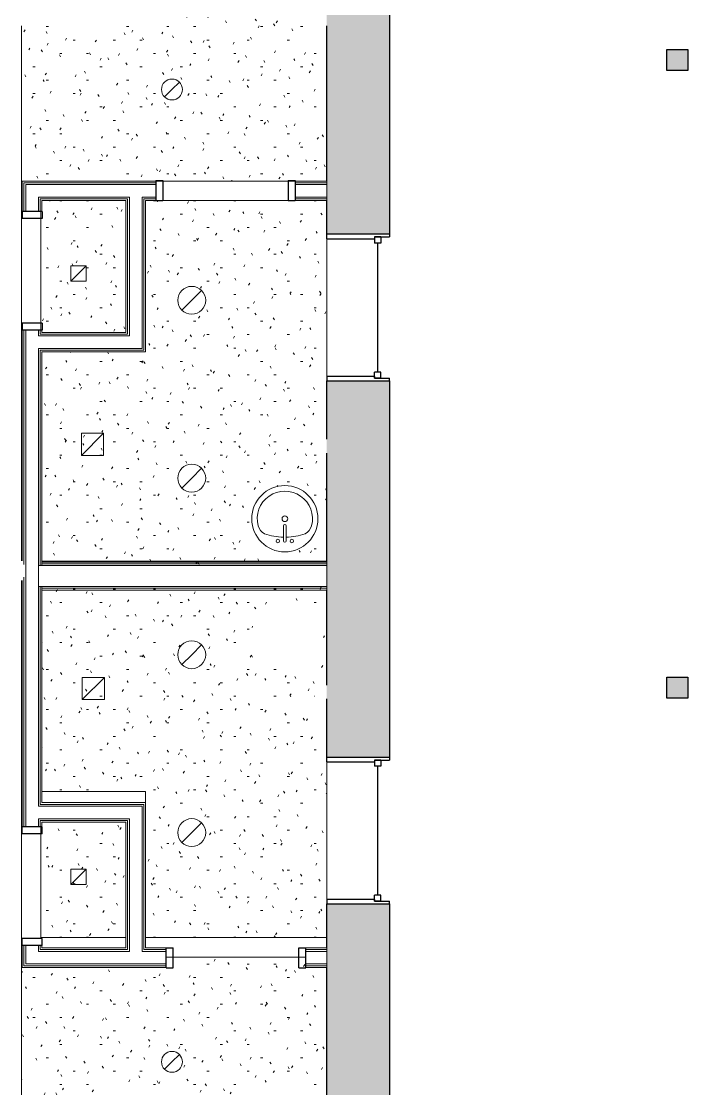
# Model space of a CAD drawing. Header units: inches. Extents: x -1041 to 1507, y -3558 to 870.
# Drawn here: x -859.6 to -668.5, y -481.2 to -175.1 of the extents above; entities that cross this region are included whole.
import ezdxf

# ---------------------------------------------------------------- set-up
doc = ezdxf.new("R2010")
doc.units = ezdxf.units.IN
doc.header["$MEASUREMENT"] = 0
for name, color, linetype, lineweight in [('A-CLNG', 13, 'Continuous', 18), ('A-CLNG-PATT', 13, 'Continuous', 18), ('A-COLS', 52, 'Continuous', 18), ('A-DOOR', 31, 'Continuous', 18), ('A-DOOR-FRAM', 31, 'Continuous', 30), ('A-GLAZ', 151, 'Continuous', 18), ('A-WALL', 113, 'Continuous', 18), ('A-WALL-PATT', 111, 'Continuous', 18), ('E-LITE-EQPM', 33, 'Continuous', 9), ('I-WALL', 2, 'Continuous', 18), ('P-SANR-FIXT', 6, 'Continuous', 9)]:
    doc.layers.add(name, color=color, linetype=linetype, lineweight=lineweight)
pattern_1 = [(0, (0, 0), (15.36, 3.84), [0.634, -10.886, 0.634, -10.886, -61.44]), (0, (0, 0), (15.36, 3.84), [-23.04, 0.634, -22.406, 0.634, -10.886, -26.88]), (0, (0, 0), (15.36, 3.84), [-57.6, 0.634, -7.046, 0.634, -18.566]), (120, (5.76, 1.92), (-11.005538, 11.38215), [0.634, -10.886, 0.634, -10.886, -61.44]), (120, (5.76, 1.92), (-11.005538, 11.38215), [-23.04, 0.634, -22.406, 0.634, -10.886, -26.88]), (120, (5.76, 1.92), (-11.005538, 11.38215), [-57.6, 0.634, -7.046, 0.634, -18.566]), (240, (7.68, 9.6), (-4.354462, -15.22215), [0.634, -10.886, 0.634, -10.886, -61.44]), (240, (7.68, 9.6), (-4.354462, -15.22215), [-23.04, 0.634, -22.406, 0.634, -10.886, -26.88]), (240, (7.68, 9.6), (-4.354462, -15.22215), [-57.6, 0.634, -7.046, 0.634, -18.566])]

# ---------------------------------------------------------------- blocks, each defined once
blk = doc.blocks.new('Double Hung - balcony windows 3_ 6_-6827319-1st Floor RCP')
at = {"layer": 'A-GLAZ', "color": 8, "lineweight": 30}
for p, q in [((-21, 9), (-20.25, 9)), ((-20.25, 4.75), (-20.25, 9)), ((-20.25, 6.5), (-20.25, 4.75)), ((-20.25, 6.5), (-18.5, 6.5)), ((-18.5, 6.5), (-18.5, 4.75)), ((18.5, 6.5), (18.5, 4.75)), ((20.25, 6.5), (18.5, 6.5)), ((20.25, 4.75), (20.25, 9)), ((21, 9), (20.25, 9)), ((20.25, 6.5), (20.25, 4.75)), ((-20.25, 4.75), (-18.5, 4.75)), ((-20.25, 4.75), (-19.75, 4.75)), ((-19.75, -9), (-19.75, 4.75)), ((-18.5, 5.625), (18.5, 5.625)), ((20.25, 4.75), (18.5, 4.75)), ((19.75, 4.75), (20.25, 4.75)), ((19.75, 4.75), (19.75, -9)), ((-19.75, -9), (-21, -9)), ((19.75, -9), (21, -9))]:
    blk.add_line(p, q, dxfattribs=at)
blk = doc.blocks.new('Single Flush - D2 3_ X 8_-8252890-1st Floor RCP')
at = {"layer": 'A-DOOR-FRAM'}
for p, q in [((-20, -2.9375), (-20, 2.8125)), ((-20, 2.8125), (-18, 2.8125)), ((-18, -2.9375), (-18, 2.8125)), ((18.000004, -2.9375), (18.000004, 2.8125)), ((18.000004, 2.8125), (20.000004, 2.8125)), ((20.000004, -2.9375), (20.000004, 2.8125)), ((-20, -2.9375), (-18, -2.9375)), ((18.000004, -2.9375), (20.000004, -2.9375))]:
    blk.add_line(p, q, dxfattribs=at)
blk = doc.blocks.new('Single Flush - D2 3_ X 8_-8252885-1st Floor RCP')
at = {"layer": 'A-DOOR-FRAM'}
for p, q in [((-20, 2.9375), (-20, -2.8125)), ((-20, 2.9375), (-18, 2.9375)), ((-18, 2.9375), (-18, -2.8125)), ((18.000004, 2.9375), (18.000004, -2.8125)), ((18.000004, 2.9375), (20.000004, 2.9375)), ((20.000004, 2.9375), (20.000004, -2.8125)), ((-20, -2.8125), (-18, -2.8125)), ((18.000004, -2.8125), (20.000004, -2.8125))]:
    blk.add_line(p, q, dxfattribs=at)
blk = doc.blocks.new('Single Flush - D2 2_6_ X 8_-8253021-1st Floor RCP')
at = {"layer": 'A-DOOR-FRAM'}
for p, q in [((-17, 2.9375), (-17, -2.8125)), ((-17, 2.9375), (-15, 2.9375)), ((-15, 2.9375), (-15, -2.8125)), ((15.000004, 2.9375), (15.000004, -2.8125)), ((15.000004, 2.9375), (17.000004, 2.9375)), ((17.000004, 2.9375), (17.000004, -2.8125)), ((-17, -2.8125), (-15, -2.8125)), ((15.000004, -2.8125), (17.000004, -2.8125))]:
    blk.add_line(p, q, dxfattribs=at)
blk = doc.blocks.new('Single Flush - D2 2_6_ X 8_-8252949-1st Floor RCP')
at = {"layer": 'A-DOOR-FRAM'}
for p, q in [((-17, -2.9375), (-17, 2.8125)), ((-17, 2.8125), (-15, 2.8125)), ((-15, -2.9375), (-15, 2.8125)), ((15.000004, -2.9375), (15.000004, 2.8125)), ((15.000004, 2.8125), (17.000004, 2.8125)), ((17.000004, -2.9375), (17.000004, 2.8125)), ((-17, -2.9375), (-15, -2.9375)), ((15.000004, -2.9375), (17.000004, -2.9375))]:
    blk.add_line(p, q, dxfattribs=at)
blk = doc.blocks.new('Sink Vanity-Round - 19_ x 19_-6996918-1st Floor RCP')
at = {"layer": 'P-SANR-FIXT'}
for p, q in [((3.43, -9.73), (3.43, -5.36)), ((4.18, -9.73), (4.18, -5.36))]:
    blk.add_line(p, q, dxfattribs=at)
for centre, radius, start, end in [((3.81, -3.35), 9.5, 90, 270), ((3.81, -3.35), 9.5, 270, 90), ((3.81, -3.35), 7.93, 345.3071, 194.6929), ((3.81, -3.35), 0.812, 0, 180), ((0.05, -4.11), 4.12, 197.8096, 239.2073), ((3.81, -3.35), 0.812, 180, 0), ((3.81, -5.36), 0.375, 0, 180), ((7.56, -4.11), 4.12, 300.7927, 342.1904), ((3.81, 9.17), 17.81, 250.7914, 268.7933), ((3.81, 9.17), 17.81, 271.2067, 289.2086), ((1.81, -9.73), 0.5, 0, 180), ((1.81, -9.73), 0.5, 180, 0), ((3.81, -9.73), 0.375, 180, 0), ((5.81, -9.73), 0.5, 0, 180), ((5.81, -9.73), 0.5, 180, 0)]:
    blk.add_arc(centre, radius, start, end, dxfattribs=at)
blk = doc.blocks.new('L-Recessed Circular - Downlight - 6_-7122758-1st Floor RCP')
at = {"layer": 'E-LITE-EQPM'}
for q in [(-2.12, -2.12), (2.12, 2.12)]:
    blk.add_line((0, 0), q, dxfattribs=at)
for start, end in [(360, 180), (180, 360)]:
    blk.add_arc((0, 0), 3, start, end, dxfattribs=at)
blk = doc.blocks.new('L-Recessed Square Downlight - 4_-4552743-1st Floor RCP')
at = {"layer": 'E-LITE-EQPM'}
for p, q in [((-2.1875, -2.1875), (-2.1875, 2.1875)), ((-2.1875, 2.1875), (2.1875, 2.1875)), ((-2.1875, 2.1875), (2.1875, -2.1875)), ((2.1875, 2.1875), (2.1875, -2.1875)), ((2.1875, -2.1875), (-2.1875, -2.1875))]:
    blk.add_line(p, q, dxfattribs=at)
blk = doc.blocks.new('L-Recessed Circular - Downlight - 8_ -  BATHROOM-7346402-1st Floor RCP')
at = {"layer": 'E-LITE-EQPM'}
for q in [(-2.83, -2.83), (2.83, 2.83)]:
    blk.add_line((0, 0), q, dxfattribs=at)
for start, end in [(360, 180), (180, 360)]:
    blk.add_arc((0, 0), 4, start, end, dxfattribs=at)
blk = doc.blocks.new('L-Recessed Square Downlight - 6_-V6-1st Floor RCP')
at = {"layer": 'E-LITE-EQPM'}
for p, q in [((-3.1875, -3.1875), (-3.1875, 3.1875)), ((-3.1875, 3.1875), (3.1875, 3.1875)), ((-3.1875, 3.1875), (3.1875, -3.1875)), ((3.1875, 3.1875), (3.1875, -3.1875)), ((3.1875, -3.1875), (-3.1875, -3.1875))]:
    blk.add_line(p, q, dxfattribs=at)

msp = doc.modelspace()

# ---------------------------------------------------------------- hatches: boundary and pattern name
at = {"layer": 'A-CLNG-PATT'}
h = msp.add_hatch(dxfattribs=at)
h.set_pattern_fill('FP_3', color=256, style=0, pattern_type=2)
h.set_pattern_definition(pattern_1)
h.paths.add_polyline_path([(-858.38, -220.9), (-772.04, -220.9), (-772.04, -176.43), (-781.79, -176.43), (-781.79, -173.93), (-818.2, -173.93), (-818.2, -176.43), (-859.63, -176.43), (-859.63, -220.9), (-858.88, -220.9)], flags=0)
h.paths.add_polyline_path([(-816.42, -197.66), (-817.19, -197.56), (-817.92, -197.26), (-818.54, -196.78), (-819.02, -196.16), (-819.32, -195.44), (-819.42, -194.66), (-819.32, -193.89), (-819.02, -193.16), (-818.54, -192.54), (-817.92, -192.06), (-817.19, -191.76), (-816.42, -191.66), (-815.64, -191.76), (-814.92, -192.06), (-814.3, -192.54), (-813.82, -193.16), (-813.52, -193.89), (-813.42, -194.66), (-813.52, -195.44), (-813.82, -196.16), (-814.3, -196.78), (-814.92, -197.26), (-815.64, -197.56)], flags=0)
h = msp.add_hatch(dxfattribs=at)
h.set_pattern_fill('FP_3', color=256, style=0, pattern_type=2)
h.set_pattern_definition(pattern_1)
h.paths.add_polyline_path([(-853.75, -264.3), (-829.63, -264.3), (-829.63, -226.52), (-853.75, -226.52), (-853.75, -229.64), (-854, -229.64), (-854, -263.64), (-853.75, -263.64)], flags=0)
h = msp.add_hatch(dxfattribs=at)
h.set_pattern_fill('FP_3', color=256, style=0, pattern_type=2)
h.set_pattern_definition(pattern_1)
h.paths.add_polyline_path([(-774.54, -329.93), (-772.04, -329.93), (-772.04, -298.93), (-775.54, -298.93), (-775.54, -294.93), (-772.04, -294.93), (-772.04, -226.52), (-824, -226.52), (-824, -269.93), (-853.75, -269.93), (-853.75, -329.93), (-776.62, -329.93)], flags=0)
h.paths.add_polyline_path([(-784.04, -327.25), (-786.16, -327.02), (-788.17, -326.31), (-789.97, -325.18), (-791.47, -323.68), (-792.6, -321.88), (-793.31, -319.87), (-793.54, -317.75), (-793.31, -315.64), (-792.6, -313.63), (-791.47, -311.83), (-789.97, -310.33), (-788.17, -309.2), (-786.16, -308.49), (-783.97, -308.26), (-781.93, -308.49), (-779.92, -309.2), (-778.12, -310.33), (-776.62, -311.83), (-775.48, -313.63), (-774.78, -315.64), (-774.54, -317.75), (-774.78, -319.87), (-775.48, -321.88), (-776.62, -323.68), (-778.12, -325.18), (-779.92, -326.31), (-781.93, -327.02), (-783.97, -327.25)], flags=0)
h.paths.add_polyline_path([(-810.74, -310.11), (-811.77, -309.97), (-812.74, -309.57), (-813.57, -308.94), (-814.2, -308.11), (-814.6, -307.14), (-814.74, -306.11), (-814.6, -305.07), (-814.2, -304.11), (-813.57, -303.28), (-812.74, -302.64), (-811.77, -302.24), (-810.74, -302.11), (-809.7, -302.24), (-808.74, -302.64), (-807.91, -303.28), (-807.28, -304.11), (-806.88, -305.07), (-806.74, -306.11), (-806.88, -307.14), (-807.28, -308.11), (-807.91, -308.94), (-808.74, -309.57), (-809.7, -309.97)], flags=0)
h.paths.add_polyline_path([(-772.13, -293.61), (-774.13, -293.61), (-774.13, -278.18), (-772.13, -278.19)], flags=0)
h.paths.add_polyline_path([(-810.74, -259.11), (-811.77, -258.97), (-812.74, -258.57), (-813.57, -257.94), (-814.2, -257.11), (-814.6, -256.14), (-814.74, -255.11), (-814.6, -254.07), (-814.2, -253.11), (-813.57, -252.28), (-812.74, -251.64), (-811.77, -251.24), (-810.74, -251.11), (-809.7, -251.24), (-808.74, -251.64), (-807.91, -252.28), (-807.28, -253.11), (-806.88, -254.07), (-806.74, -255.11), (-806.88, -256.14), (-807.28, -257.11), (-807.91, -257.94), (-808.74, -258.57), (-809.7, -258.97)], flags=0)
h = msp.add_hatch(dxfattribs=at)
h.set_pattern_fill('FP_5', color=256, style=0, pattern_type=2)
h.set_pattern_definition(pattern_1)
h.paths.add_polyline_path([(-824, -437.85), (-772.04, -437.85), (-772.04, -369.43), (-775.54, -369.43), (-775.54, -365.43), (-772.04, -365.43), (-772.04, -338.18), (-853.75, -338.18), (-853.75, -395.96), (-824, -395.96), (-824, -433.06)], flags=0)
h.paths.add_polyline_path([(-810.74, -411.74), (-811.77, -411.6), (-812.74, -411.2), (-813.57, -410.56), (-814.2, -409.74), (-814.6, -408.77), (-814.74, -407.74), (-814.6, -406.7), (-814.2, -405.74), (-813.57, -404.91), (-812.74, -404.27), (-811.77, -403.87), (-810.74, -403.74), (-809.7, -403.87), (-808.74, -404.27), (-807.91, -404.91), (-807.28, -405.74), (-806.88, -406.7), (-806.74, -407.74), (-806.88, -408.77), (-807.28, -409.74), (-807.91, -410.56), (-808.74, -411.2), (-809.7, -411.6)], flags=0)
h.paths.add_polyline_path([(-774.13, -386.39), (-774.13, -370.96), (-772.13, -370.96), (-772.13, -386.39)], flags=0)
h.paths.add_polyline_path([(-810.74, -360.74), (-811.77, -360.6), (-812.74, -360.2), (-813.57, -359.56), (-814.2, -358.74), (-814.6, -357.77), (-814.74, -356.74), (-814.6, -355.7), (-814.2, -354.74), (-813.57, -353.91), (-812.74, -353.27), (-811.77, -352.87), (-810.74, -352.74), (-809.7, -352.87), (-808.74, -353.27), (-807.91, -353.91), (-807.28, -354.74), (-806.88, -355.7), (-806.74, -356.74), (-806.88, -357.77), (-807.28, -358.74), (-807.91, -359.56), (-808.74, -360.2), (-809.7, -360.6)], flags=0)
h.paths.add_polyline_path([(-784.04, -360.29), (-786.16, -360.05), (-788.17, -359.35), (-789.97, -358.22), (-791.47, -356.71), (-792.6, -354.91), (-793.31, -352.9), (-793.54, -350.79), (-793.31, -348.68), (-792.6, -346.67), (-791.47, -344.87), (-789.97, -343.36), (-788.17, -342.23), (-786.16, -341.53), (-783.97, -341.3), (-781.93, -341.53), (-779.92, -342.23), (-778.12, -343.36), (-776.62, -344.87), (-775.48, -346.67), (-774.78, -348.68), (-774.54, -350.79), (-774.78, -352.9), (-775.48, -354.91), (-776.62, -356.71), (-778.12, -358.22), (-779.92, -359.35), (-781.93, -360.05)], flags=0)
h = msp.add_hatch(dxfattribs=at)
h.set_pattern_fill('FP_3', color=256, style=0, pattern_type=2)
h.set_pattern_definition(pattern_1)
h.paths.add_polyline_path([(-854, -437.85), (-829.63, -437.85), (-829.63, -404.78), (-853.75, -404.78), (-853.75, -406.08), (-854, -406.08), (-854, -433.06)], flags=0)
h = msp.add_hatch(dxfattribs=at)
h.set_pattern_fill('FP_3', color=256, style=0, pattern_type=2)
h.set_pattern_definition(pattern_1)
h.paths.add_polyline_path([(-859.63, -503.36), (-772.04, -503.36), (-772.04, -446.42), (-778.04, -446.42), (-778.04, -443.48), (-818.04, -443.48), (-818.04, -446.42), (-859.38, -446.42), (-859.38, -443.48), (-859.63, -443.48), (-859.63, -472.04)], flags=0)
h.paths.add_polyline_path([(-816.42, -476.48), (-817.19, -476.38), (-817.92, -476.08), (-818.54, -475.6), (-819.02, -474.98), (-819.32, -474.26), (-819.42, -473.48), (-819.32, -472.7), (-819.02, -471.98), (-818.54, -471.36), (-817.92, -470.88), (-817.19, -470.58), (-816.42, -470.48), (-815.64, -470.58), (-814.92, -470.88), (-814.3, -471.36), (-813.8, -472.04), (-813.52, -472.7), (-813.42, -473.48), (-813.52, -474.26), (-813.82, -474.98), (-814.3, -475.6), (-814.92, -476.08), (-815.64, -476.38)], flags=0)
at = {"layer": 'A-COLS'}
for points in [[(-668.48, -189.19), (-668.48, -183.19), (-674.48, -183.19), (-674.48, -189.19)], [(-668.48, -369.19), (-668.48, -363.19), (-674.48, -363.19), (-674.48, -369.19)]]:
    msp.add_hatch(color=250, dxfattribs=at).paths.add_polyline_path(points, flags=0)
at = {"layer": 'A-WALL-PATT', "lineweight": 9}
h = msp.add_hatch(color=7, dxfattribs=at)
h.paths.add_polyline_path([(-754.04, -1262.19), (-754.04, -1160.48), (-772.04, -1160.48), (-772.04, -1262.19), (-759.58, -1262.19)], flags=0)
h.paths.add_polyline_path([(-754.04, -1120.48), (-754.04, -1093.3), (-772.04, -1093.3), (-772.04, -1120.48), (-759.58, -1120.48)], flags=0)
h.paths.add_polyline_path([(-754.04, -1053.3), (-754.04, -1004.19), (-772.04, -1004.19), (-772.04, -1053.3), (-759.58, -1053.3)], flags=0)
h.paths.add_polyline_path([(-754.04, -962.19), (-754.04, -860.19), (-772.04, -860.19), (-772.04, -962.19), (-759.58, -962.19)], flags=0)
h.paths.add_polyline_path([(-759.58, -818.19), (-754.04, -818.19), (-754.04, -716.19), (-772.04, -716.19), (-772.04, -818.19)], flags=0)
h.paths.add_polyline_path([(-759.58, -674.19), (-754.04, -674.19), (-754.04, -571), (-772.04, -571), (-772.04, -674.19)], flags=0)
h.paths.add_polyline_path([(-754.04, -530.75), (-754.04, -428.19), (-772.04, -428.19), (-772.04, -530.75), (-759.58, -530.75)], flags=0)
h.paths.add_polyline_path([(-772.04, -386.19), (-754.04, -386.19), (-754.04, -278.19), (-772.04, -278.19), (-772.04, -369.43)], flags=0)
h.paths.add_polyline_path([(-754.04, -236.19), (-754.04, -129.09), (-772.04, -129.09), (-772.04, -236.19), (-759.58, -236.19)], flags=0)
h.paths.add_polyline_path([(-759.58, -88.75), (-754.04, -88.75), (-754.04, 16.25), (-772.04, 16.25), (-772.04, -88.75)], flags=0)
h = msp.add_hatch(dxfattribs=at)
h.set_pattern_fill('FP_3', color=256, style=0, pattern_type=2)
h.set_pattern_definition(pattern_1)
h.paths.add_polyline_path([(-772.04, -330.68), (-772.04, -330.18), (-853.75, -330.18), (-853.75, -330.68), (-783.97, -330.68)], flags=0)
h = msp.add_hatch(dxfattribs=at)
h.set_pattern_fill('FP_3', color=256, style=0, pattern_type=2)
h.set_pattern_definition(pattern_1)
h.paths.add_polyline_path([(-772.04, -331.18), (-772.04, -330.68), (-853.75, -330.68), (-853.75, -331.18), (-783.97, -331.18)], flags=0)
h = msp.add_hatch(dxfattribs=at)
h.set_pattern_fill('FP_3', color=256, style=0, pattern_type=2)
h.set_pattern_definition(pattern_1)
h.paths.add_polyline_path([(-772.04, -337.68), (-772.04, -337.18), (-853.75, -337.18), (-853.75, -337.68), (-783.97, -337.68)], flags=0)
h = msp.add_hatch(dxfattribs=at)
h.set_pattern_fill('FP_3', color=256, style=0, pattern_type=2)
h.set_pattern_definition(pattern_1)
h.paths.add_polyline_path([(-853.75, -338.18), (-772.04, -338.18), (-772.04, -337.68), (-853.75, -337.68)], flags=0)

# ---------------------------------------------------------------- linework, layer by layer
at = {"layer": 'A-CLNG'}
for p, q in [((-859.63, -176.43), (-859.63, -329.86)), ((-859.38, -220.9), (-859.63, -220.9)), ((-781.04, -220.9), (-821.04, -220.9)), ((-821.04, -226.52), (-781.04, -226.52)), ((-854, -263.64), (-854, -229.64)), ((-772.04, -236.19), (-772.04, -278.19)), ((-772.04, -329.93), (-853.76, -329.93)), ((-859.63, -335.49), (-859.63, -503.36)), ((-772.04, -386.19), (-772.04, -428.19)), ((-824, -395.96), (-853.75, -395.96)), ((-824, -399.15), (-824, -395.96)), ((-854, -437.85), (-854, -406.08)), ((-829.63, -437.85), (-854, -437.85)), ((-772.04, -437.85), (-824, -437.85)), ((-859.63, -443.48), (-859.38, -443.48)), ((-818.04, -443.48), (-778.04, -443.48))]:
    msp.add_line(p, q, dxfattribs=at)
for centre, radius, start, end in [((-816.42, -194.66), 3, 0, 180), ((-816.42, -194.66), 3, 180, 0), ((-810.74, -255.11), 4, 0, 180), ((-810.74, -255.11), 4, 180, 360), ((-810.74, -306.11), 4, 0, 180), ((-810.74, -306.11), 4, 180, 360), ((-810.74, -356.74), 4, 0, 180), ((-810.74, -356.74), 4, 180, 360), ((-810.74, -407.74), 4, 0, 180), ((-810.74, -407.74), 4, 180, 0), ((-816.42, -473.48), 3, 0, 180), ((-816.42, -473.48), 3, 180, 0)]:
    msp.add_arc(centre, radius, start, end, dxfattribs=at)
at = {"layer": 'A-COLS', "color": 8, "lineweight": 30}
for p, q in [((-674.48, -189.19), (-674.48, -183.19)), ((-674.48, -183.19), (-668.48, -183.19)), ((-668.48, -183.19), (-668.48, -189.19)), ((-668.48, -189.19), (-674.48, -189.19)), ((-674.48, -369.19), (-674.48, -363.19)), ((-674.48, -363.19), (-668.48, -363.19)), ((-668.48, -363.19), (-668.48, -369.19)), ((-668.48, -369.19), (-674.48, -369.19))]:
    msp.add_line(p, q, dxfattribs=at)
at = {"layer": 'A-WALL', "color": 8, "lineweight": 30}
for p, q in [((-754.04, -140.92), (-754.04, -236.19)), ((-772.04, -220.9), (-772.04, -176.43)), ((-772.04, -236.19), (-772.04, -226.52)), ((-754.04, -236.19), (-772.04, -236.19)), ((-772.04, -294.93), (-772.04, -278.19)), ((-772.04, -278.19), (-754.04, -278.19)), ((-754.04, -278.19), (-754.04, -386.19)), ((-772.04, -330.18), (-772.04, -298.93)), ((-772.04, -365.43), (-772.04, -338.18)), ((-772.04, -386.19), (-772.04, -369.43)), ((-754.04, -386.19), (-772.04, -386.19)), ((-772.04, -440.79), (-772.04, -428.19)), ((-772.04, -428.19), (-754.04, -428.19)), ((-754.04, -428.19), (-754.04, -530.75)), ((-772.04, -503.36), (-772.04, -446.42))]:
    msp.add_line(p, q, dxfattribs=at)
at = {"layer": 'A-WALL'}
for p, q in [((-858.88, -229.64), (-858.88, -221.4)), ((-858.88, -221.4), (-821.04, -221.4)), ((-858.38, -229.64), (-858.38, -221.9)), ((-858.38, -221.9), (-821.04, -221.9)), ((-781.04, -221.4), (-772.04, -221.4)), ((-781.04, -221.9), (-772.04, -221.9)), ((-772.04, -220.9), (-772.04, -226.52)), ((-854.75, -229.64), (-854.75, -225.52)), ((-854.75, -225.52), (-828.63, -225.52)), ((-854.25, -229.64), (-854.25, -226.02)), ((-854.25, -226.02), (-829.13, -226.02)), ((-829.13, -226.02), (-829.13, -264.8)), ((-828.63, -225.52), (-828.63, -265.3)), ((-825, -225.52), (-821.04, -225.52)), ((-825, -225.52), (-825, -268.93)), ((-824.5, -226.02), (-821.04, -226.02)), ((-824.5, -226.02), (-824.5, -269.43)), ((-781.04, -225.52), (-772.04, -225.52)), ((-781.04, -226.02), (-772.04, -226.02)), ((-858.88, -330.86), (-858.88, -263.64)), ((-858.38, -406.08), (-858.38, -263.64)), ((-854.75, -265.3), (-854.75, -263.64)), ((-828.63, -265.3), (-854.75, -265.3)), ((-854.25, -264.8), (-854.25, -263.64)), ((-829.13, -264.8), (-854.25, -264.8)), ((-854.75, -400.15), (-854.75, -268.93)), ((-825, -268.93), (-854.75, -268.93)), ((-854.25, -331.18), (-854.25, -269.43)), ((-824.5, -269.43), (-854.25, -269.43)), ((-853.75, -331.18), (-853.75, -330.18)), ((-772.04, -330.18), (-772.04, -338.18)), ((-772.04, -331.18), (-854.75, -331.18)), ((-772.04, -330.68), (-853.75, -330.68)), ((-858.88, -406.08), (-858.88, -334.49)), ((-772.04, -337.18), (-854.75, -337.18)), ((-854.25, -399.65), (-854.25, -337.18)), ((-853.75, -338.18), (-853.75, -337.18)), ((-772.04, -337.68), (-853.75, -337.68)), ((-825, -400.15), (-854.75, -400.15)), ((-824.5, -399.65), (-854.25, -399.65)), ((-825, -441.79), (-825, -400.15)), ((-824.5, -441.29), (-824.5, -399.65)), ((-854.75, -406.08), (-854.75, -403.78)), ((-828.63, -403.78), (-854.75, -403.78)), ((-828.63, -441.79), (-828.63, -403.78)), ((-854.25, -406.08), (-854.25, -404.28)), ((-829.13, -404.28), (-854.25, -404.28)), ((-829.13, -441.29), (-829.13, -404.28)), ((-858.88, -440.08), (-858.88, -445.92)), ((-858.38, -440.08), (-858.38, -445.42)), ((-854.75, -441.79), (-854.75, -440.08)), ((-854.25, -441.29), (-854.25, -440.08)), ((-828.63, -441.79), (-854.75, -441.79)), ((-829.13, -441.29), (-854.25, -441.29)), ((-818.04, -441.79), (-825, -441.79)), ((-818.04, -441.29), (-824.5, -441.29)), ((-772.04, -441.29), (-778.04, -441.29)), ((-772.04, -441.79), (-778.04, -441.79)), ((-772.04, -440.79), (-772.04, -446.42)), ((-818.04, -445.92), (-858.88, -445.92)), ((-818.04, -445.42), (-858.38, -445.42)), ((-772.04, -445.42), (-778.04, -445.42)), ((-772.04, -445.92), (-778.04, -445.92))]:
    msp.add_line(p, q, dxfattribs=at)
at = {"layer": 'I-WALL'}
for p, q in [((-859.38, -229.64), (-859.38, -220.9)), ((-859.38, -220.9), (-821.04, -220.9)), ((-821.04, -220.9), (-821.04, -226.52)), ((-781.04, -226.52), (-781.04, -220.9)), ((-781.04, -220.9), (-772.04, -220.9)), ((-853.75, -226.52), (-853.75, -229.64)), ((-829.63, -226.52), (-853.75, -226.52)), ((-829.63, -264.3), (-829.63, -226.52)), ((-821.04, -226.52), (-824, -226.52)), ((-824, -226.52), (-824, -269.93)), ((-772.04, -226.52), (-781.04, -226.52)), ((-853.75, -229.64), (-859.38, -229.64)), ((-859.38, -329.86), (-859.38, -263.64)), ((-859.38, -263.64), (-853.75, -263.64)), ((-853.75, -263.64), (-853.75, -264.3)), ((-853.75, -264.3), (-829.63, -264.3)), ((-853.75, -269.93), (-853.75, -330.18)), ((-824, -269.93), (-853.75, -269.93)), ((-853.75, -330.18), (-772.04, -330.18)), ((-859.38, -406.08), (-859.38, -335.49)), ((-772.04, -338.18), (-853.75, -338.18)), ((-853.75, -338.18), (-853.75, -399.15)), ((-853.75, -399.15), (-824, -399.15)), ((-824, -399.15), (-824, -440.79)), ((-853.75, -406.08), (-859.38, -406.08)), ((-853.75, -404.78), (-853.75, -406.08)), ((-829.63, -404.78), (-853.75, -404.78)), ((-829.63, -440.79), (-829.63, -404.78)), ((-859.38, -446.42), (-859.38, -440.08)), ((-859.38, -440.08), (-853.75, -440.08)), ((-853.75, -440.08), (-853.75, -440.79)), ((-853.75, -440.79), (-829.63, -440.79)), ((-824, -440.79), (-818.04, -440.79)), ((-818.04, -440.79), (-818.04, -446.42)), ((-778.04, -440.79), (-772.04, -440.79)), ((-778.04, -446.42), (-778.04, -440.79)), ((-818.04, -446.42), (-859.38, -446.42)), ((-772.04, -446.42), (-778.04, -446.42))]:
    msp.add_line(p, q, dxfattribs=at)

# ---------------------------------------------------------------- block references
at = {"layer": 'A-DOOR'}
for name, p in [('Single Flush - D2 3_ X 8_-8252885-1st Floor RCP', (-801.04, -223.71)), ('Single Flush - D2 3_ X 8_-8252890-1st Floor RCP', (-798.04, -443.61))]:
    msp.add_blockref(name, p, dxfattribs=at)
for name, p, rotation in [('Single Flush - D2 2_6_ X 8_-8253021-1st Floor RCP', (-856.57, -246.64), 269.9999999999999), ('Single Flush - D2 2_6_ X 8_-8252949-1st Floor RCP', (-856.57, -423.08), 89.99999999999991)]:
    msp.add_blockref(name, p, dxfattribs=dict(at, rotation=rotation))
at = {"layer": 'A-GLAZ', "rotation": 269.9999999999999}
for p in [(-763.04, -257.19), (-763.04, -407.19)]:
    msp.add_blockref('Double Hung - balcony windows 3_ 6_-6827319-1st Floor RCP', p, dxfattribs=at)
at = {"layer": 'E-LITE-EQPM'}
for name, p in [('L-Recessed Circular - Downlight - 6_-7122758-1st Floor RCP', (-816.42, -194.66)), ('L-Recessed Circular - Downlight - 8_ -  BATHROOM-7346402-1st Floor RCP', (-810.74, -255.11)), ('L-Recessed Circular - Downlight - 8_ -  BATHROOM-7346402-1st Floor RCP', (-810.74, -306.11)), ('L-Recessed Circular - Downlight - 8_ -  BATHROOM-7346402-1st Floor RCP', (-810.74, -356.74)), ('L-Recessed Circular - Downlight - 8_ -  BATHROOM-7346402-1st Floor RCP', (-810.74, -407.74)), ('L-Recessed Circular - Downlight - 6_-7122758-1st Floor RCP', (-816.42, -473.48))]:
    msp.add_blockref(name, p, dxfattribs=at)
at = {"layer": 'E-LITE-EQPM', "extrusion": (0, 0, -1), "rotation": 180}
for name, p in [('L-Recessed Square Downlight - 4_-4552743-1st Floor RCP', (843.21, -247.43)), ('L-Recessed Square Downlight - 6_-V6-1st Floor RCP', (839.21, -296.43)), ('L-Recessed Square Downlight - 6_-V6-1st Floor RCP', (839, -366.43)), ('L-Recessed Square Downlight - 4_-4552743-1st Floor RCP', (843.21, -420.43))]:
    msp.add_blockref(name, p, dxfattribs=at)
at = {"layer": 'P-SANR-FIXT'}
msp.add_blockref('Sink Vanity-Round - 19_ x 19_-6996918-1st Floor RCP', (-787.85, -314.4), dxfattribs=at)

doc.saveas('drawing.dxf')
